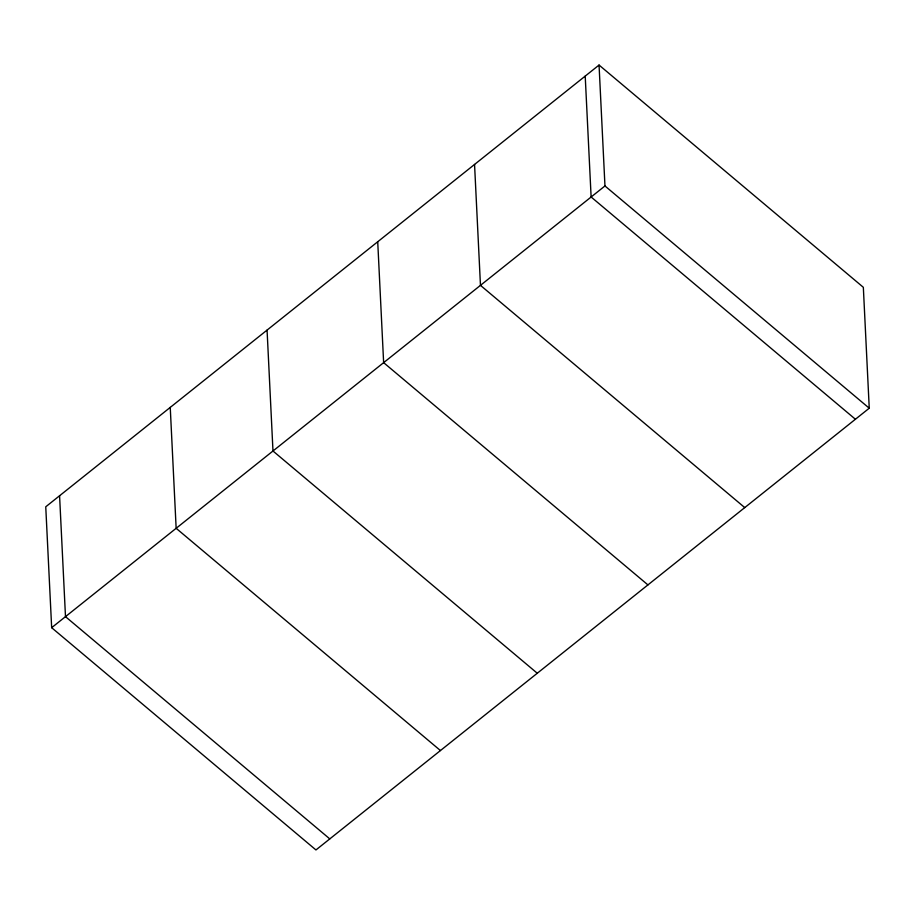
<?xml version="1.0" encoding="UTF-8"?>
<svg xmlns="http://www.w3.org/2000/svg" width="915" height="915" viewBox="0 0 915 915"><rect width="100%" height="100%" fill="white"/><g stroke="black" fill="none" stroke-linecap="round" stroke-linejoin="round"><path stroke-width="1.37" d="M599.051 65.056L45.75 506.796L51.663 627.69L315.95 849.944L869.25 408.204L863.337 287.31L599.051 65.056L604.964 185.962L869.25 408.204M51.663 627.69L604.964 185.962M855.422 419.253L591.124 197L585.211 76.105M744.753 507.596L480.466 285.354L474.553 164.448M647.934 584.902L383.637 362.649L377.723 241.754M537.277 673.246L272.979 451.004L267.066 330.098M440.447 750.552L176.149 528.298L170.247 407.404M329.789 838.895L65.491 616.653L59.578 495.747"/></g></svg>
